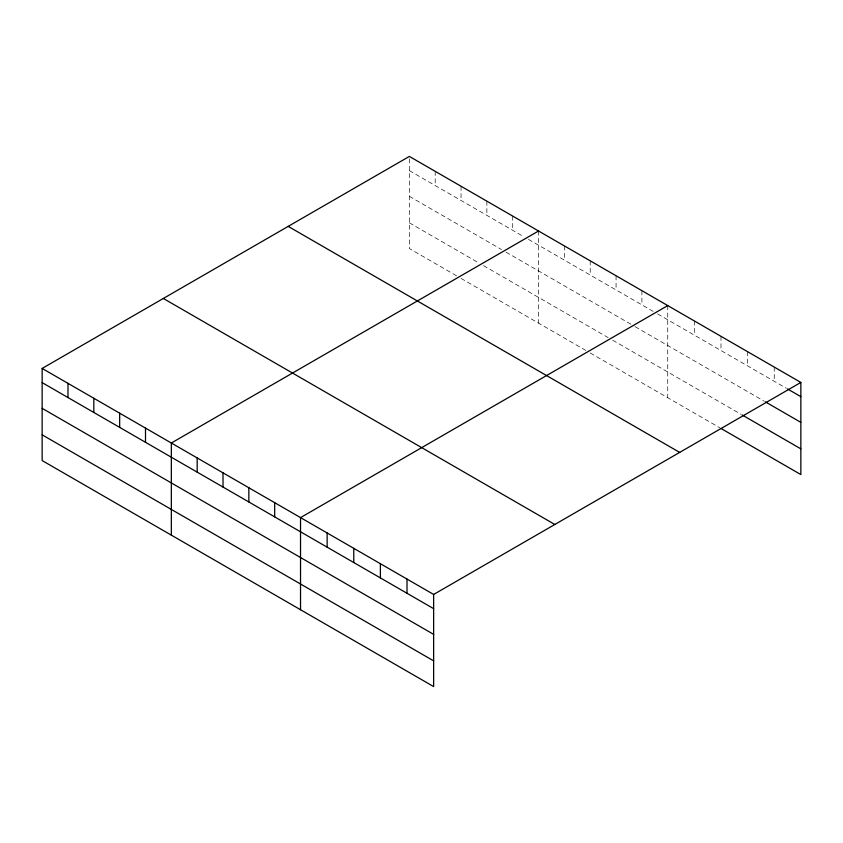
<?xml version="1.0" encoding="UTF-8"?>
<svg xmlns="http://www.w3.org/2000/svg" width="843" height="843" viewBox="0 0 843 843"><rect width="100%" height="100%" fill="white"/><g stroke="black" fill="none" stroke-linecap="round" stroke-linejoin="round"><path stroke-width="0.63" stroke-dasharray="4.21 3.16" d="M456.548 275.787L409.361 248.548L409.361 156.419M409.361 170.623L523.946 236.778M528.445 239.37L653.146 311.362M657.635 313.954L786.435 388.317M409.361 196.335L501.48 249.517M505.979 252.12L634.041 326.051M635.169 326.705L764.243 401.226M409.361 222.837L479.014 263.048M483.513 265.64L608.203 337.632M612.703 340.224L740.955 414.271M461.037 278.38L585.737 350.382M590.226 352.975L719.88 427.822M774.232 367.074L774.232 381.278M747.604 351.7L747.604 365.904M720.986 336.336L720.986 350.53M694.369 320.962L694.369 335.166M667.74 305.598L667.74 397.727M641.902 290.677L641.902 304.881M616.064 275.756L616.064 289.96M590.226 260.845L590.226 275.039M564.389 245.924L564.389 260.129M538.551 231.003L538.551 323.132M512.713 216.093L512.713 230.287M486.875 201.171L486.875 215.376M461.037 186.25L461.037 200.455M435.199 171.34L435.199 185.534"/><path stroke-width="1.26" d="M42.15 368.433L433.639 594.452L433.639 686.581L42.15 460.563L42.15 368.433L409.361 156.419L800.85 382.437L800.85 474.567L720.986 428.465M538.551 231.003L171.34 443.018L171.34 535.147M667.74 305.598L300.529 517.602L300.529 609.731M433.639 594.452L800.85 382.437M787.541 388.96L800.85 396.642M765.36 401.869L800.85 422.364M742.061 414.914L800.85 448.855M288.18 226.377L679.669 452.406M163.331 298.464L554.82 524.483M42.15 382.627L433.639 608.657M42.15 408.349L433.639 634.368M42.15 434.84L433.639 660.859M407.011 579.078L407.011 593.282M380.393 563.714L380.393 577.919M353.775 548.34L353.775 562.544M327.147 532.976L327.147 547.17M274.692 502.681L274.692 516.885M248.854 487.77L248.854 501.975M223.016 472.849L223.016 487.054M197.178 457.928L197.178 472.133M145.502 428.096L145.502 442.301M119.664 413.186L119.664 427.38M93.826 398.265L93.826 412.469M67.988 383.344L67.988 397.548"/></g></svg>
